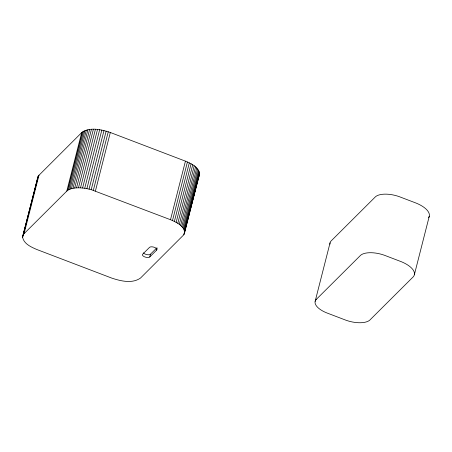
<?xml version="1.0" encoding="UTF-8"?>
<svg xmlns="http://www.w3.org/2000/svg" width="452" height="452" viewBox="0 0 452 452"><rect width="100%" height="100%" fill="white"/><g stroke="black" fill="none" stroke-linecap="round" stroke-linejoin="round"><path stroke-width="0.68" d="M22.6 237.306L38.324 175.918L81.716 132.555C90.044 126.713 101.395 129.566 110.328 132.492L185.433 161.149C191.111 163.658 199.355 167.087 199.541 174.319L183.868 234.712L140.476 278.076C132.148 283.918 120.797 281.065 111.864 278.138L36.759 249.481C31.165 247.052 23.928 243.939 22.6 237.306L37.849 176.805M199.592 173.325L184.343 233.825M22.651 236.311L38.324 175.918M23.397 234.486L24.075 233.667L39.008 175.105M24.075 233.667L66.789 191.117L81.716 132.555M66.789 191.117L67.67 190.377L82.597 131.814M67.67 190.377L68.738 189.721L83.671 131.153M68.738 189.721L69.992 189.151L84.919 130.588M69.992 189.151L71.41 188.682L86.338 130.114M71.41 188.682L72.981 188.309L87.908 129.741M72.981 188.309L74.693 188.038L89.62 129.47M74.693 188.038L76.529 187.868L91.457 129.306M76.529 187.868L78.467 187.812L93.394 129.249M78.467 187.812L80.496 187.862L95.423 129.3M80.496 187.862L82.586 188.021L97.519 129.453M82.586 188.021L84.727 188.281L99.655 129.718M84.727 188.281L86.891 188.648L101.824 130.086M86.891 188.648L89.067 189.111L103.994 130.549M184.665 231.893C183.337 225.254 176.099 222.141 170.506 219.717L91.219 189.676L106.147 131.108M93.338 190.326L108.265 131.758M95.4 191.06L110.328 132.492M149.77 256.928L156.635 250.092A3.915 1.723 14.3 0 0 154.448 247.363A3.915 1.723 14.3 0 0 149.516 247.374L142.651 254.216A3.915 1.723 14.3 0 0 144.832 256.939A3.915 1.723 14.3 0 0 149.77 256.928L150.459 254.205L156.838 247.854M156.635 250.092L157.155 248.046M170.506 219.717L185.433 161.149M172.494 220.525L187.422 161.957M174.382 221.401L189.309 162.839M176.156 222.344L191.083 163.777M177.8 223.333L192.727 164.765M179.297 224.367L194.23 165.799M180.636 225.429L195.563 166.861M181.794 226.514L196.727 167.946M182.772 227.61L197.699 169.042M183.557 228.706L198.484 170.138M184.133 229.791L199.061 171.223M184.506 230.853L199.434 172.291M183.868 234.712L185.258 229.266M185.602 227.904L188.382 217.005M188.727 215.644L189.772 211.559M190.117 210.197L191.156 206.112M191.507 204.75L194.281 193.851M194.631 192.49L195.671 188.405M196.021 187.043L197.931 179.551M198.275 178.19L199.541 174.319M315.134 301.388L330.062 242.826M414.348 274.793L429.276 216.231M89.067 189.111L91.219 189.676M428.637 217.683A22.696 9.984 14.3 0 0 416.303 203.163L399.156 196.62A19.758 8.695 14.3 0 0 375.584 196.665L330.909 241.17A19.758 8.695 14.3 0 0 329.977 244.204M150.459 254.205A3.915 1.723 14.3 0 1 146.996 254.634A3.915 1.723 14.3 0 1 143.414 252.854M316.304 299.382L315.982 299.738A19.758 8.695 14.3 0 0 326.429 312.767L346.108 320.276A19.758 8.695 14.3 0 0 369.679 320.225L413.377 276.692A22.696 9.984 14.3 0 0 401.376 261.731L384.228 255.182A19.758 8.695 14.3 0 0 360.656 255.233L316.304 299.382"/></g></svg>
